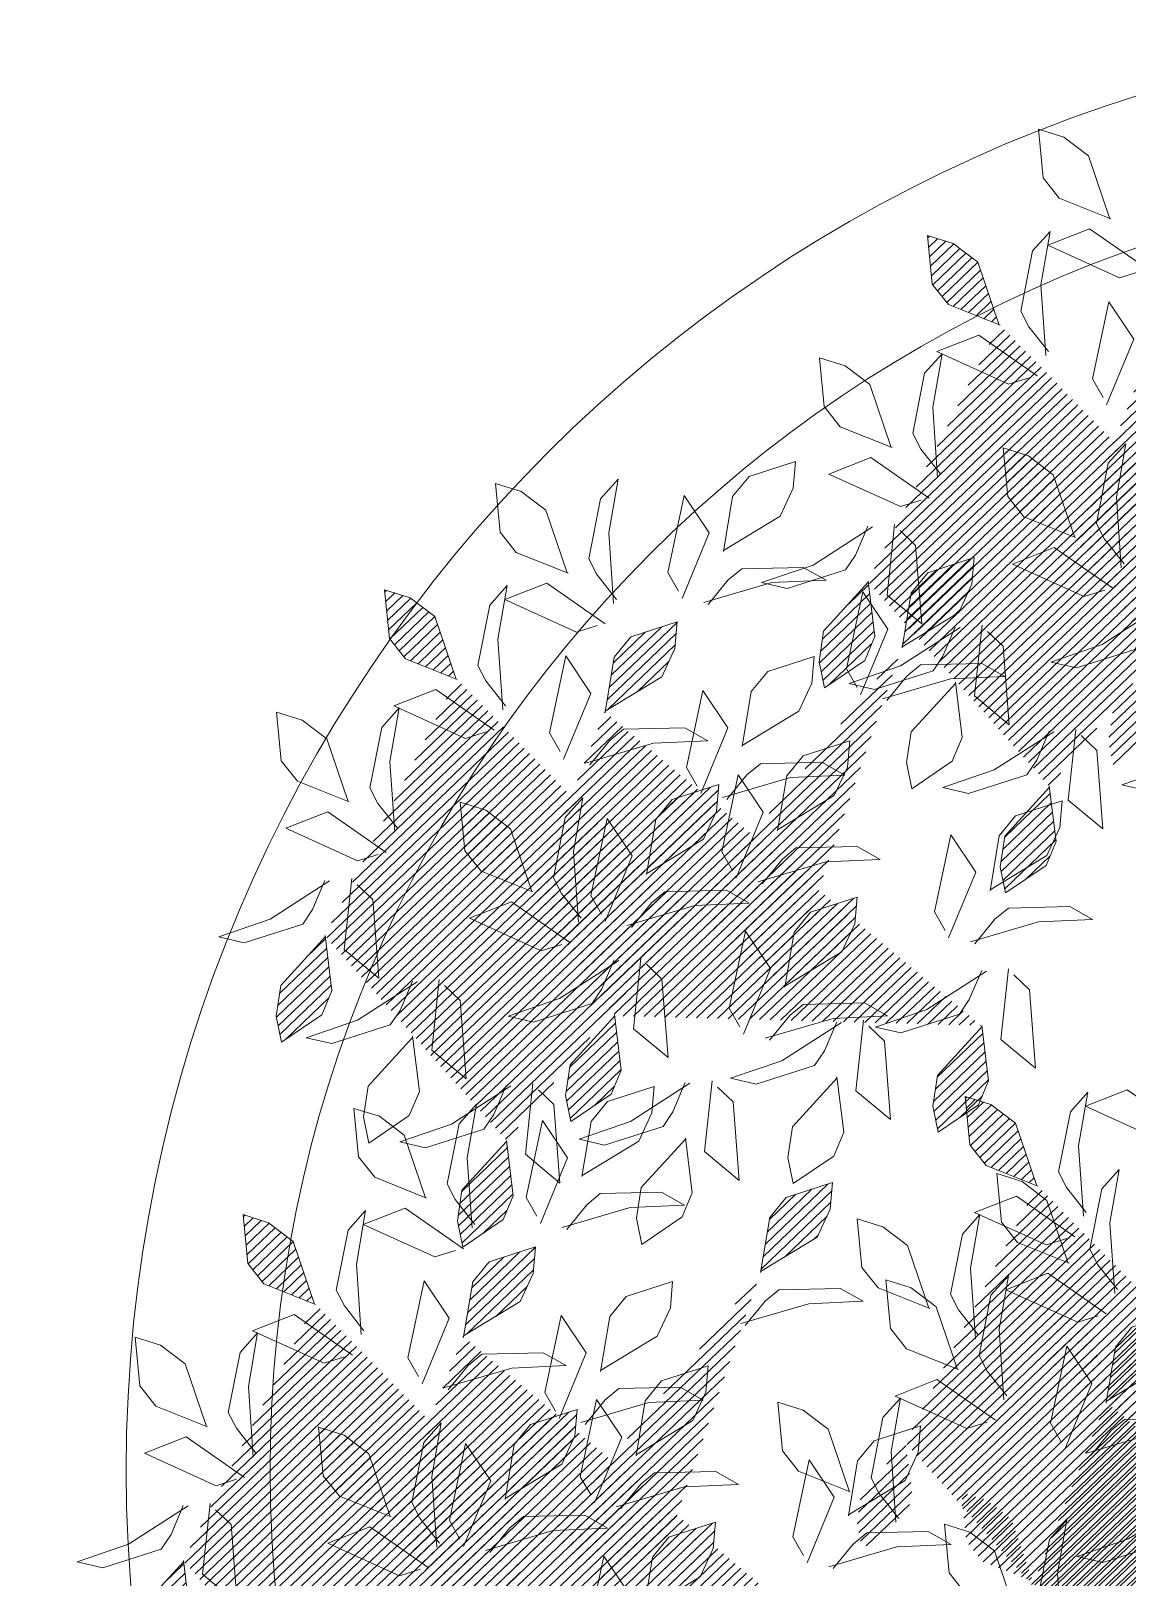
# Model space of a CAD drawing. Header units: millimetres. Extents: x 29001 to 40804, y -8833 to -5892.
# Drawn here: x 31327.15 to 31342.37, y -8609.83 to -8588.34 of the extents above; entities that cross this region are included whole.
import ezdxf

# ---------------------------------------------------------------- set-up
doc = ezdxf.new("R2010")
doc.units = ezdxf.units.MM
doc.layers.get('0').update_dxf_attribs({"lineweight": 0})
doc.layers.add('250', color=250, linetype='Continuous', lineweight=0)
pattern_1 = [(45, (-1654802.840952, 54994.59927), (-0.0105615167031, 0.0105615167031), [])]
pattern_2 = [(45, (-1654802.583758, 54995.853821), (-0.0105615167031, 0.0105615167031), [])]
pattern_3 = [(45, (-1654801.513832, 54996.583929), (-0.0105615167031, 0.0105615167031), [])]
pattern_4 = [(45, (-1654801.403256, 54994.865313), (-0.0105615167031, 0.0105615167031), [])]

# ---------------------------------------------------------------- blocks, each defined once
blk = doc.blocks.new('U1')
at = {"lineweight": 0}
h = blk.add_hatch(dxfattribs=at)
h.set_pattern_fill('ANSI31', color=63, scale=0.11949, style=0)
h.set_pattern_definition(pattern_3)
edge = h.paths.add_edge_path()
edge.add_line((-2359702.9032, 78422.6832), (-2359702.8873, 78422.7934))
edge.add_line((-2359702.8873, 78422.7934), (-2359702.8553, 78422.8342))
edge.add_line((-2359702.8553, 78422.8342), (-2359702.763, 78422.8662))
edge.add_line((-2359702.763, 78422.8662), (-2359702.7665, 78422.8129))
edge.add_line((-2359702.7665, 78422.8129), (-2359702.7914, 78422.7562))
edge.add_line((-2359702.7914, 78422.7562), (-2359702.9032, 78422.6852))
edge.add_line((-2359703.1841, 78422.9027), (-2359703.1681, 78423.0129))
edge.add_line((-2359703.1681, 78423.0129), (-2359703.1362, 78423.0537))
edge.add_line((-2359703.1362, 78423.0537), (-2359703.0438, 78423.0856))
edge.add_line((-2359703.0438, 78423.0856), (-2359703.0474, 78423.0324))
edge.add_line((-2359703.0474, 78423.0324), (-2359703.0722, 78422.9756))
edge.add_line((-2359703.0722, 78422.9756), (-2359703.1841, 78422.9046))
edge.add_line((-2359703.5705, 78423.2847), (-2359703.6747, 78423.324))
edge.add_line((-2359703.6747, 78423.324), (-2359703.7077, 78423.364))
edge.add_line((-2359703.7077, 78423.364), (-2359703.719, 78423.461))
edge.add_line((-2359703.719, 78423.461), (-2359703.6678, 78423.4461))
edge.add_line((-2359703.6678, 78423.4461), (-2359703.6177, 78423.4096))
edge.add_line((-2359703.6177, 78423.4096), (-2359703.5725, 78423.2851))
edge.add_line((-2359703.8238, 78422.7678), (-2359703.808, 78422.6575))
edge.add_line((-2359703.808, 78422.6575), (-2359703.8271, 78422.6093))
edge.add_line((-2359703.8271, 78422.6093), (-2359703.9067, 78422.5527))
edge.add_line((-2359703.9067, 78422.5527), (-2359703.9183, 78422.6047))
edge.add_line((-2359703.9183, 78422.6047), (-2359703.9105, 78422.6662))
edge.add_line((-2359703.9105, 78422.6662), (-2359703.8232, 78422.7659))
edge.add_line((-2359703.4534, 78422.3657), (-2359703.4376, 78422.2554))
edge.add_line((-2359703.4376, 78422.2554), (-2359703.4567, 78422.2072))
edge.add_line((-2359703.4567, 78422.2072), (-2359703.5363, 78422.1505))
edge.add_line((-2359703.5363, 78422.1505), (-2359703.5479, 78422.2026))
edge.add_line((-2359703.5479, 78422.2026), (-2359703.5401, 78422.2641))
edge.add_line((-2359703.5401, 78422.2641), (-2359703.4528, 78422.3638))
edge.add_line((-2359702.683, 78423.3664), (-2359702.667, 78423.4766))
edge.add_line((-2359702.667, 78423.4766), (-2359702.6351, 78423.5175))
edge.add_line((-2359702.6351, 78423.5175), (-2359702.5428, 78423.5494))
edge.add_line((-2359702.5428, 78423.5494), (-2359702.5463, 78423.4962))
edge.add_line((-2359702.5463, 78423.4962), (-2359702.5712, 78423.4394))
edge.add_line((-2359702.5712, 78423.4394), (-2359702.683, 78423.3684))
h = blk.add_hatch(dxfattribs=at)
h.set_pattern_fill('ANSI31', color=41, scale=0.11949, style=0)
h.set_pattern_definition(pattern_3)
edge = h.paths.add_edge_path()
edge.add_line((-2359703.2736, 78423.2257), (-2359703.2576, 78423.336))
edge.add_line((-2359703.2576, 78423.336), (-2359703.2257, 78423.3768))
edge.add_line((-2359703.2257, 78423.3768), (-2359703.1333, 78423.4087))
edge.add_line((-2359703.1333, 78423.4087), (-2359703.1369, 78423.3555))
edge.add_line((-2359703.1369, 78423.3555), (-2359703.1617, 78423.2987))
edge.add_line((-2359703.1617, 78423.2987), (-2359703.2736, 78423.2277))
edge.add_line((-2359703.4109, 78422.8634), (-2359703.5151, 78422.9027))
edge.add_line((-2359703.5151, 78422.9027), (-2359703.5481, 78422.9427))
edge.add_line((-2359703.5481, 78422.9427), (-2359703.5594, 78423.0398))
edge.add_line((-2359703.5594, 78423.0398), (-2359703.5082, 78423.0248))
edge.add_line((-2359703.5082, 78423.0248), (-2359703.4581, 78422.9883))
edge.add_line((-2359703.4581, 78422.9883), (-2359703.4128, 78422.8638))
edge.add_line((-2359703.2427, 78422.621), (-2359703.2269, 78422.5107))
edge.add_line((-2359703.2269, 78422.5107), (-2359703.246, 78422.4625))
edge.add_line((-2359703.246, 78422.4625), (-2359703.3256, 78422.4059))
edge.add_line((-2359703.3256, 78422.4059), (-2359703.3372, 78422.4579))
edge.add_line((-2359703.3372, 78422.4579), (-2359703.3294, 78422.5194))
edge.add_line((-2359703.3294, 78422.5194), (-2359703.2421, 78422.6191))
edge.add_line((-2359702.5083, 78422.6146), (-2359702.4925, 78422.5043))
edge.add_line((-2359702.4925, 78422.5043), (-2359702.5117, 78422.4562))
edge.add_line((-2359702.5117, 78422.4562), (-2359702.5912, 78422.3995))
edge.add_line((-2359702.5912, 78422.3995), (-2359702.6028, 78422.4515))
edge.add_line((-2359702.6028, 78422.4515), (-2359702.595, 78422.513))
edge.add_line((-2359702.595, 78422.513), (-2359702.5077, 78422.6127))
at = {"lineweight": 0, "true_color": 0x6c822b}
h = blk.add_hatch(dxfattribs=at)
h.set_pattern_fill('ANSI31', color=67, scale=0.11949, style=0)
h.set_pattern_definition(pattern_2)
edge = h.paths.add_edge_path()
edge.add_line((-2359703.9731, 78421.9531), (-2359703.9572, 78422.0633))
edge.add_line((-2359703.9572, 78422.0633), (-2359703.9252, 78422.1041))
edge.add_line((-2359703.9252, 78422.1041), (-2359703.8329, 78422.1361))
edge.add_line((-2359703.8329, 78422.1361), (-2359703.8364, 78422.0828))
edge.add_line((-2359703.8364, 78422.0828), (-2359703.8613, 78422.0261))
edge.add_line((-2359703.8613, 78422.0261), (-2359703.9732, 78421.9551))
edge.add_line((-2359704.254, 78422.1725), (-2359704.2381, 78422.2828))
edge.add_line((-2359704.2381, 78422.2828), (-2359704.2061, 78422.3236))
edge.add_line((-2359704.2061, 78422.3236), (-2359704.1138, 78422.3555))
edge.add_line((-2359704.1138, 78422.3555), (-2359704.1173, 78422.3023))
edge.add_line((-2359704.1173, 78422.3023), (-2359704.1422, 78422.2455))
edge.add_line((-2359704.1422, 78422.2455), (-2359704.254, 78422.1745))
edge.add_line((-2359704.6405, 78422.5546), (-2359704.7447, 78422.5939))
edge.add_line((-2359704.7447, 78422.5939), (-2359704.7776, 78422.6339))
edge.add_line((-2359704.7776, 78422.6339), (-2359704.789, 78422.7309))
edge.add_line((-2359704.789, 78422.7309), (-2359704.7377, 78422.716))
edge.add_line((-2359704.7377, 78422.716), (-2359704.6876, 78422.6795))
edge.add_line((-2359704.6876, 78422.6795), (-2359704.6424, 78422.555))
edge.add_line((-2359704.8937, 78422.0377), (-2359704.8779, 78421.9274))
edge.add_line((-2359704.8779, 78421.9274), (-2359704.897, 78421.8792))
edge.add_line((-2359704.897, 78421.8792), (-2359704.9766, 78421.8225))
edge.add_line((-2359704.9766, 78421.8225), (-2359704.9882, 78421.8746))
edge.add_line((-2359704.9882, 78421.8746), (-2359704.9804, 78421.9361))
edge.add_line((-2359704.9804, 78421.9361), (-2359704.8931, 78422.0358))
edge.add_line((-2359704.5233, 78421.6356), (-2359704.5075, 78421.5253))
edge.add_line((-2359704.5075, 78421.5253), (-2359704.5267, 78421.4771))
edge.add_line((-2359704.5267, 78421.4771), (-2359704.6062, 78421.4204))
edge.add_line((-2359704.6062, 78421.4204), (-2359704.6178, 78421.4725))
edge.add_line((-2359704.6178, 78421.4725), (-2359704.61, 78421.534))
edge.add_line((-2359704.61, 78421.534), (-2359704.5227, 78421.6337))
edge.add_line((-2359703.7529, 78422.6363), (-2359703.737, 78422.7465))
edge.add_line((-2359703.737, 78422.7465), (-2359703.705, 78422.7873))
edge.add_line((-2359703.705, 78422.7873), (-2359703.6127, 78422.8193))
edge.add_line((-2359703.6127, 78422.8193), (-2359703.6162, 78422.7661))
edge.add_line((-2359703.6162, 78422.7661), (-2359703.6411, 78422.7093))
edge.add_line((-2359703.6411, 78422.7093), (-2359703.753, 78422.6383))
h = blk.add_hatch(dxfattribs=at)
h.set_pattern_fill('ANSI31', color=67, scale=0.11949, style=0)
h.set_pattern_definition(pattern_2)
edge = h.paths.add_edge_path()
edge.add_line((-2359704.3435, 78422.4956), (-2359704.3275, 78422.6059))
edge.add_line((-2359704.3275, 78422.6059), (-2359704.2956, 78422.6467))
edge.add_line((-2359704.2956, 78422.6467), (-2359704.2033, 78422.6786))
edge.add_line((-2359704.2033, 78422.6786), (-2359704.2068, 78422.6254))
edge.add_line((-2359704.2068, 78422.6254), (-2359704.2317, 78422.5686))
edge.add_line((-2359704.2317, 78422.5686), (-2359704.3435, 78422.4976))
edge.add_line((-2359704.4808, 78422.1333), (-2359704.585, 78422.1726))
edge.add_line((-2359704.585, 78422.1726), (-2359704.618, 78422.2126))
edge.add_line((-2359704.618, 78422.2126), (-2359704.6293, 78422.3097))
edge.add_line((-2359704.6293, 78422.3097), (-2359704.5781, 78422.2947))
edge.add_line((-2359704.5781, 78422.2947), (-2359704.528, 78422.2582))
edge.add_line((-2359704.528, 78422.2582), (-2359704.4827, 78422.1337))
edge.add_line((-2359704.3126, 78421.8909), (-2359704.2968, 78421.7806))
edge.add_line((-2359704.2968, 78421.7806), (-2359704.3159, 78421.7324))
edge.add_line((-2359704.3159, 78421.7324), (-2359704.3955, 78421.6757))
edge.add_line((-2359704.3955, 78421.6757), (-2359704.4071, 78421.7278))
edge.add_line((-2359704.4071, 78421.7278), (-2359704.3993, 78421.7893))
edge.add_line((-2359704.3993, 78421.7893), (-2359704.312, 78421.889))
edge.add_line((-2359703.5782, 78421.8845), (-2359703.5624, 78421.7742))
edge.add_line((-2359703.5624, 78421.7742), (-2359703.5816, 78421.7261))
edge.add_line((-2359703.5816, 78421.7261), (-2359703.6612, 78421.6694))
edge.add_line((-2359703.6612, 78421.6694), (-2359703.6728, 78421.7214))
edge.add_line((-2359703.6728, 78421.7214), (-2359703.6649, 78421.7829))
edge.add_line((-2359703.6649, 78421.7829), (-2359703.5776, 78421.8826))
h = blk.add_hatch(dxfattribs=at)
h.set_pattern_fill('ANSI31', color=67, scale=0.11949, style=0)
h.set_pattern_definition(pattern_4)
edge = h.paths.add_edge_path()
edge.add_line((-2359702.7926, 78420.9646), (-2359702.7767, 78421.0748))
edge.add_line((-2359702.7767, 78421.0748), (-2359702.7447, 78421.1156))
edge.add_line((-2359702.7447, 78421.1156), (-2359702.6524, 78421.1476))
edge.add_line((-2359702.6524, 78421.1476), (-2359702.6559, 78421.0943))
edge.add_line((-2359702.6559, 78421.0943), (-2359702.6808, 78421.0375))
edge.add_line((-2359702.6808, 78421.0375), (-2359702.7927, 78420.9666))
edge.add_line((-2359703.0735, 78421.184), (-2359703.0575, 78421.2943))
edge.add_line((-2359703.0575, 78421.2943), (-2359703.0256, 78421.3351))
edge.add_line((-2359703.0256, 78421.3351), (-2359702.9333, 78421.367))
edge.add_line((-2359702.9333, 78421.367), (-2359702.9368, 78421.3138))
edge.add_line((-2359702.9368, 78421.3138), (-2359702.9617, 78421.257))
edge.add_line((-2359702.9617, 78421.257), (-2359703.0735, 78421.186))
edge.add_line((-2359703.4599, 78421.5661), (-2359703.5642, 78421.6054))
edge.add_line((-2359703.5642, 78421.6054), (-2359703.5971, 78421.6454))
edge.add_line((-2359703.5971, 78421.6454), (-2359703.6085, 78421.7424))
edge.add_line((-2359703.6085, 78421.7424), (-2359703.5572, 78421.7275))
edge.add_line((-2359703.5572, 78421.7275), (-2359703.5071, 78421.691))
edge.add_line((-2359703.5071, 78421.691), (-2359703.4619, 78421.5665))
edge.add_line((-2359703.7132, 78421.0492), (-2359703.6974, 78420.9389))
edge.add_line((-2359703.6974, 78420.9389), (-2359703.7165, 78420.8907))
edge.add_line((-2359703.7165, 78420.8907), (-2359703.7961, 78420.834))
edge.add_line((-2359703.7961, 78420.834), (-2359703.8077, 78420.8861))
edge.add_line((-2359703.8077, 78420.8861), (-2359703.7999, 78420.9476))
edge.add_line((-2359703.7999, 78420.9476), (-2359703.7126, 78421.0473))
edge.add_line((-2359703.3428, 78420.647), (-2359703.327, 78420.5368))
edge.add_line((-2359703.327, 78420.5368), (-2359703.3462, 78420.4886))
edge.add_line((-2359703.3462, 78420.4886), (-2359703.4257, 78420.4319))
edge.add_line((-2359703.4257, 78420.4319), (-2359703.4373, 78420.484))
edge.add_line((-2359703.4373, 78420.484), (-2359703.4295, 78420.5455))
edge.add_line((-2359703.4295, 78420.5455), (-2359703.3422, 78420.6452))
edge.add_line((-2359702.5724, 78421.6478), (-2359702.5565, 78421.758))
edge.add_line((-2359702.5565, 78421.758), (-2359702.5245, 78421.7988))
edge.add_line((-2359702.5245, 78421.7988), (-2359702.4322, 78421.8308))
edge.add_line((-2359702.4322, 78421.8308), (-2359702.4357, 78421.7775))
edge.add_line((-2359702.4357, 78421.7775), (-2359702.4606, 78421.7208))
edge.add_line((-2359702.4606, 78421.7208), (-2359702.5725, 78421.6498))
at = {"lineweight": 0}
h = blk.add_hatch(dxfattribs=at)
h.set_pattern_fill('ANSI31', color=41, scale=0.11949, style=0)
h.set_pattern_definition(pattern_4)
edge = h.paths.add_edge_path()
edge.add_line((-2359703.163, 78421.5071), (-2359703.147, 78421.6173))
edge.add_line((-2359703.147, 78421.6173), (-2359703.1151, 78421.6582))
edge.add_line((-2359703.1151, 78421.6582), (-2359703.0228, 78421.6901))
edge.add_line((-2359703.0228, 78421.6901), (-2359703.0263, 78421.6369))
edge.add_line((-2359703.0263, 78421.6369), (-2359703.0512, 78421.5801))
edge.add_line((-2359703.0512, 78421.5801), (-2359703.163, 78421.5091))
edge.add_line((-2359703.3003, 78421.1448), (-2359703.4045, 78421.1841))
edge.add_line((-2359703.4045, 78421.1841), (-2359703.4375, 78421.2241))
edge.add_line((-2359703.4375, 78421.2241), (-2359703.4488, 78421.3212))
edge.add_line((-2359703.4488, 78421.3212), (-2359703.3976, 78421.3062))
edge.add_line((-2359703.3976, 78421.3062), (-2359703.3475, 78421.2697))
edge.add_line((-2359703.3475, 78421.2697), (-2359703.3022, 78421.1452))
edge.add_line((-2359703.1321, 78420.9024), (-2359703.1163, 78420.7921))
edge.add_line((-2359703.1163, 78420.7921), (-2359703.1354, 78420.7439))
edge.add_line((-2359703.1354, 78420.7439), (-2359703.215, 78420.6872))
edge.add_line((-2359703.215, 78420.6872), (-2359703.2266, 78420.7393))
edge.add_line((-2359703.2266, 78420.7393), (-2359703.2188, 78420.8008))
edge.add_line((-2359703.2188, 78420.8008), (-2359703.1315, 78420.9005))
edge.add_line((-2359702.3977, 78420.896), (-2359702.3819, 78420.7857))
edge.add_line((-2359702.3819, 78420.7857), (-2359702.4011, 78420.7375))
edge.add_line((-2359702.4011, 78420.7375), (-2359702.4806, 78420.6809))
edge.add_line((-2359702.4806, 78420.6809), (-2359702.4923, 78420.7329))
edge.add_line((-2359702.4923, 78420.7329), (-2359702.4844, 78420.7944))
edge.add_line((-2359702.4844, 78420.7944), (-2359702.3971, 78420.8941))
h = blk.add_hatch(dxfattribs=at)
h.set_pattern_fill('ANSI31', color=63, scale=0.11949, style=0)
h.set_pattern_definition(pattern_1)
edge = h.paths.add_edge_path()
edge.add_line((-2359704.2303, 78420.6985), (-2359704.2144, 78420.8088))
edge.add_line((-2359704.2144, 78420.8088), (-2359704.1824, 78420.8496))
edge.add_line((-2359704.1824, 78420.8496), (-2359704.0901, 78420.8815))
edge.add_line((-2359704.0901, 78420.8815), (-2359704.0936, 78420.8283))
edge.add_line((-2359704.0936, 78420.8283), (-2359704.1185, 78420.7715))
edge.add_line((-2359704.1185, 78420.7715), (-2359704.2304, 78420.7005))
edge.add_line((-2359704.5112, 78420.918), (-2359704.4952, 78421.0282))
edge.add_line((-2359704.4952, 78421.0282), (-2359704.4633, 78421.069))
edge.add_line((-2359704.4633, 78421.069), (-2359704.371, 78421.101))
edge.add_line((-2359704.371, 78421.101), (-2359704.3745, 78421.0477))
edge.add_line((-2359704.3745, 78421.0477), (-2359704.3994, 78420.991))
edge.add_line((-2359704.3994, 78420.991), (-2359704.5112, 78420.92))
edge.add_line((-2359704.8976, 78421.3), (-2359705.0019, 78421.3393))
edge.add_line((-2359705.0019, 78421.3393), (-2359705.0348, 78421.3793))
edge.add_line((-2359705.0348, 78421.3793), (-2359705.0461, 78421.4764))
edge.add_line((-2359705.0461, 78421.4764), (-2359704.9949, 78421.4614))
edge.add_line((-2359704.9949, 78421.4614), (-2359704.9448, 78421.4249))
edge.add_line((-2359704.9448, 78421.4249), (-2359704.8996, 78421.3004))
edge.add_line((-2359705.1509, 78420.7831), (-2359705.1351, 78420.6729))
edge.add_line((-2359705.1351, 78420.6729), (-2359705.1542, 78420.6247))
edge.add_line((-2359705.1542, 78420.6247), (-2359705.2338, 78420.568))
edge.add_line((-2359705.2338, 78420.568), (-2359705.2454, 78420.6201))
edge.add_line((-2359705.2454, 78420.6201), (-2359705.2376, 78420.6816))
edge.add_line((-2359705.2376, 78420.6816), (-2359705.1503, 78420.7812))
edge.add_line((-2359704.7805, 78420.381), (-2359704.7647, 78420.2707))
edge.add_line((-2359704.7647, 78420.2707), (-2359704.7839, 78420.2226))
edge.add_line((-2359704.7839, 78420.2226), (-2359704.8634, 78420.1659))
edge.add_line((-2359704.8634, 78420.1659), (-2359704.875, 78420.218))
edge.add_line((-2359704.875, 78420.218), (-2359704.8672, 78420.2795))
edge.add_line((-2359704.8672, 78420.2795), (-2359704.7799, 78420.3791))
edge.add_line((-2359704.0101, 78421.3817), (-2359703.9942, 78421.492))
edge.add_line((-2359703.9942, 78421.492), (-2359703.9622, 78421.5328))
edge.add_line((-2359703.9622, 78421.5328), (-2359703.8699, 78421.5647))
edge.add_line((-2359703.8699, 78421.5647), (-2359703.8734, 78421.5115))
edge.add_line((-2359703.8734, 78421.5115), (-2359703.8983, 78421.4547))
edge.add_line((-2359703.8983, 78421.4547), (-2359704.0101, 78421.3837))
at = {"lineweight": 0, "true_color": 0x6c822b}
h = blk.add_hatch(dxfattribs=at)
h.set_pattern_fill('ANSI31', color=67, scale=0.11949, style=0)
h.set_pattern_definition(pattern_1)
edge = h.paths.add_edge_path()
edge.add_line((-2359704.6007, 78421.2411), (-2359704.5847, 78421.3513))
edge.add_line((-2359704.5847, 78421.3513), (-2359704.5528, 78421.3921))
edge.add_line((-2359704.5528, 78421.3921), (-2359704.4605, 78421.4241))
edge.add_line((-2359704.4605, 78421.4241), (-2359704.464, 78421.3708))
edge.add_line((-2359704.464, 78421.3708), (-2359704.4889, 78421.314))
edge.add_line((-2359704.4889, 78421.314), (-2359704.6007, 78421.243))
edge.add_line((-2359704.738, 78420.8788), (-2359704.8422, 78420.9181))
edge.add_line((-2359704.8422, 78420.9181), (-2359704.8752, 78420.9581))
edge.add_line((-2359704.8752, 78420.9581), (-2359704.8865, 78421.0551))
edge.add_line((-2359704.8865, 78421.0551), (-2359704.8353, 78421.0402))
edge.add_line((-2359704.8353, 78421.0402), (-2359704.7852, 78421.0037))
edge.add_line((-2359704.7852, 78421.0037), (-2359704.7399, 78420.8792))
edge.add_line((-2359704.5698, 78420.6363), (-2359704.554, 78420.5261))
edge.add_line((-2359704.554, 78420.5261), (-2359704.5731, 78420.4779))
edge.add_line((-2359704.5731, 78420.4779), (-2359704.6527, 78420.4212))
edge.add_line((-2359704.6527, 78420.4212), (-2359704.6643, 78420.4733))
edge.add_line((-2359704.6643, 78420.4733), (-2359704.6565, 78420.5348))
edge.add_line((-2359704.6565, 78420.5348), (-2359704.5692, 78420.6344))
edge.add_line((-2359703.8354, 78420.6299), (-2359703.8196, 78420.5197))
edge.add_line((-2359703.8196, 78420.5197), (-2359703.8388, 78420.4715))
edge.add_line((-2359703.8388, 78420.4715), (-2359703.9183, 78420.4148))
edge.add_line((-2359703.9183, 78420.4148), (-2359703.93, 78420.4669))
edge.add_line((-2359703.93, 78420.4669), (-2359703.9221, 78420.5284))
edge.add_line((-2359703.9221, 78420.5284), (-2359703.8348, 78420.628))
at = {"lineweight": 0}
h = blk.add_hatch(dxfattribs=at)
h.set_pattern_fill('ANSI31', color=41, scale=0.11949, style=0)
h.set_pattern_definition([(45, (-1654801.554443, 54994.495261), (-0.0105615167031, 0.0105615167031), [])])
edge = h.paths.add_edge_path()
edge.add_line((-2359703.3142, 78421.1371), (-2359703.2982, 78421.2473))
edge.add_line((-2359703.2982, 78421.2473), (-2359703.2663, 78421.2881))
edge.add_line((-2359703.2663, 78421.2881), (-2359703.1739, 78421.3201))
edge.add_line((-2359703.1739, 78421.3201), (-2359703.1775, 78421.2668))
edge.add_line((-2359703.1775, 78421.2668), (-2359703.2024, 78421.21))
edge.add_line((-2359703.2024, 78421.21), (-2359703.3142, 78421.139))
edge.add_line((-2359703.4515, 78420.7748), (-2359703.5557, 78420.8141))
edge.add_line((-2359703.5557, 78420.8141), (-2359703.5887, 78420.8541))
edge.add_line((-2359703.5887, 78420.8541), (-2359703.6, 78420.9511))
edge.add_line((-2359703.6, 78420.9511), (-2359703.5488, 78420.9362))
edge.add_line((-2359703.5488, 78420.9362), (-2359703.4987, 78420.8997))
edge.add_line((-2359703.4987, 78420.8997), (-2359703.4534, 78420.7751))
edge.add_line((-2359703.2833, 78420.5323), (-2359703.2675, 78420.422))
edge.add_line((-2359703.2675, 78420.422), (-2359703.2866, 78420.3739))
edge.add_line((-2359703.2866, 78420.3739), (-2359703.3662, 78420.3172))
edge.add_line((-2359703.3662, 78420.3172), (-2359703.3778, 78420.3693))
edge.add_line((-2359703.3778, 78420.3693), (-2359703.37, 78420.4308))
edge.add_line((-2359703.37, 78420.4308), (-2359703.2827, 78420.5304))
edge.add_line((-2359702.5489, 78420.5259), (-2359702.5331, 78420.4157))
edge.add_line((-2359702.5331, 78420.4157), (-2359702.5523, 78420.3675))
edge.add_line((-2359702.5523, 78420.3675), (-2359702.6318, 78420.3108))
edge.add_line((-2359702.6318, 78420.3108), (-2359702.6434, 78420.3629))
edge.add_line((-2359702.6434, 78420.3629), (-2359702.6356, 78420.4244))
edge.add_line((-2359702.6356, 78420.4244), (-2359702.5483, 78420.524))
at = {"color": 67, "lineweight": 0, "true_color": 0x6c822b}
for points in [[(-2359703.3534, 78423.5017), (-2359703.4576, 78423.541), (-2359703.4906, 78423.581), (-2359703.5019, 78423.678), (-2359703.4507, 78423.6631), (-2359703.4006, 78423.6266), (-2359703.3554, 78423.5021)], [(-2359703.3619, 78423.1448), (-2359703.384, 78423.1816), (-2359703.3546, 78423.3361), (-2359703.303, 78423.2625), (-2359703.3546, 78423.13)], [(-2359703.7813, 78423.0358), (-2359703.8855, 78423.0751), (-2359703.9184, 78423.1151), (-2359703.9298, 78423.2121), (-2359703.8785, 78423.1972), (-2359703.8284, 78423.1607), (-2359703.7832, 78423.0362)], [(-2359703.3132, 78422.8128), (-2359703.3533, 78422.8616), (-2359703.3701, 78422.8926), (-2359703.3489, 78423.0134), (-2359703.3147, 78423.0531), (-2359703.3311, 78422.9458), (-2359703.3186, 78422.8049)], [(-2359703.7529, 78422.6363), (-2359703.737, 78422.7465), (-2359703.705, 78422.7873), (-2359703.6127, 78422.8193), (-2359703.6162, 78422.7661), (-2359703.6411, 78422.7093), (-2359703.753, 78422.6383)], [(-2359704.142, 78422.7149), (-2359704.103, 78422.7646), (-2359704.0764, 78422.7876), (-2359703.9538, 78422.7929), (-2359703.9077, 78422.7681), (-2359704.016, 78422.761), (-2359704.1509, 78422.7184)], [(-2359704.3633, 78422.6679), (-2359704.404, 78422.6542), (-2359704.5486, 78422.7163), (-2359704.4656, 78422.7508), (-2359704.3473, 78422.6719)], [(-2359703.8238, 78422.7678), (-2359703.808, 78422.6575), (-2359703.8271, 78422.6093), (-2359703.9067, 78422.5527), (-2359703.9183, 78422.6047), (-2359703.9105, 78422.6662), (-2359703.8232, 78422.7659)], [(-2359704.5428, 78422.5039), (-2359704.5829, 78422.5528), (-2359704.5997, 78422.5837), (-2359704.5785, 78422.7045), (-2359704.5443, 78422.7442), (-2359704.5607, 78422.637), (-2359704.5482, 78422.496)], [(-2359703.8413, 78422.5553), (-2359703.8634, 78422.5921), (-2359703.8339, 78422.7467), (-2359703.7824, 78422.6731), (-2359703.8339, 78422.5406)], [(-2359703.2454, 78422.731), (-2359703.2688, 78422.6723), (-2359703.2879, 78422.6426), (-2359703.4039, 78422.603), (-2359703.4552, 78422.6138), (-2359703.3533, 78422.6511), (-2359703.2358, 78422.7301)], [(-2359704.3435, 78422.4956), (-2359704.3275, 78422.6059), (-2359704.2956, 78422.6467), (-2359704.2033, 78422.6786), (-2359704.2068, 78422.6254), (-2359704.2317, 78422.5686), (-2359704.3435, 78422.4976)], [(-2359703.6477, 78422.6799), (-2359703.6711, 78422.6212), (-2359703.6902, 78422.5916), (-2359703.8062, 78422.5519), (-2359703.8575, 78422.5627), (-2359703.7556, 78422.6001), (-2359703.6381, 78422.679)], [(-2359703.583, 78422.6725), (-2359703.5515, 78422.6434), (-2359703.5361, 78422.4868), (-2359703.6063, 78422.5429), (-2359703.5942, 78422.6846)], [(-2359704.4319, 78422.4147), (-2359704.4539, 78422.4515), (-2359704.4245, 78422.606), (-2359704.3729, 78422.5324), (-2359704.4245, 78422.3999)], [(-2359704.0684, 78422.4322), (-2359704.0525, 78422.5425), (-2359704.0205, 78422.5833), (-2359703.9282, 78422.6152), (-2359703.9317, 78422.562), (-2359703.9566, 78422.5052), (-2359704.0684, 78422.4342)], [(-2359703.7814, 78422.53), (-2359703.7423, 78422.5797), (-2359703.7157, 78422.6028), (-2359703.5932, 78422.6081), (-2359703.547, 78422.5833), (-2359703.6553, 78422.5762), (-2359703.7902, 78422.5336)], [(-2359703.645, 78422.5699), (-2359703.6292, 78422.4597), (-2359703.6483, 78422.4115), (-2359703.7279, 78422.3548), (-2359703.7395, 78422.4069), (-2359703.7317, 78422.4684), (-2359703.6444, 78422.568)], [(-2359704.5804, 78422.4509), (-2359704.6211, 78422.4372), (-2359704.7657, 78422.4993), (-2359704.6827, 78422.5337), (-2359704.5645, 78422.4549)], [(-2359704.1568, 78422.3513), (-2359704.1789, 78422.3881), (-2359704.1494, 78422.5427), (-2359704.0979, 78422.469), (-2359704.1494, 78422.3366)], [(-2359704.7535, 78422.255), (-2359704.7936, 78422.3038), (-2359704.8104, 78422.3348), (-2359704.7892, 78422.4556), (-2359704.755, 78422.4953), (-2359704.7714, 78422.388), (-2359704.7589, 78422.2471)], [(-2359703.4561, 78422.4756), (-2359703.4795, 78422.417), (-2359703.4986, 78422.3873), (-2359703.6146, 78422.3476), (-2359703.6659, 78422.3585), (-2359703.564, 78422.3958), (-2359703.4466, 78422.4747)], [(-2359703.3915, 78422.4683), (-2359703.3599, 78422.4392), (-2359703.3445, 78422.2826), (-2359703.4148, 78422.3387), (-2359703.4027, 78422.4803)], [(-2359703.0985, 78422.4884), (-2359703.1219, 78422.4297), (-2359703.141, 78422.4001), (-2359703.257, 78422.3604), (-2359703.3083, 78422.3712), (-2359703.2064, 78422.4086), (-2359703.089, 78422.4875)], [(-2359704.3719, 78422.3893), (-2359704.3329, 78422.439), (-2359704.3062, 78422.4621), (-2359704.1837, 78422.4674), (-2359704.1376, 78422.4426), (-2359704.2459, 78422.4355), (-2359704.3808, 78422.3929)], [(-2359703.9942, 78422.2653), (-2359703.9782, 78422.3755), (-2359703.9463, 78422.4163), (-2359703.8539, 78422.4483), (-2359703.8575, 78422.3951), (-2359703.8824, 78422.3383), (-2359703.9942, 78422.2673)], [(-2359704.0969, 78422.326), (-2359704.0578, 78422.3757), (-2359704.0312, 78422.3987), (-2359703.9087, 78422.4041), (-2359703.8625, 78422.3792), (-2359703.9708, 78422.3721), (-2359704.1057, 78422.3295)], [(-2359704.254, 78422.1725), (-2359704.2381, 78422.2828), (-2359704.2061, 78422.3236), (-2359704.1138, 78422.3555), (-2359704.1173, 78422.3023), (-2359704.1422, 78422.2455), (-2359704.254, 78422.1745)], [(-2359704.0825, 78422.1843), (-2359704.1046, 78422.2211), (-2359704.0752, 78422.3757), (-2359704.0236, 78422.3021), (-2359704.0752, 78422.1696)], [(-2359703.4534, 78422.3657), (-2359703.4376, 78422.2554), (-2359703.4567, 78422.2072), (-2359703.5363, 78422.1505), (-2359703.5479, 78422.2026), (-2359703.5401, 78422.2641), (-2359703.4528, 78422.3638)], [(-2359704.3831, 78422.0827), (-2359704.4233, 78422.1315), (-2359704.4401, 78422.1625), (-2359704.4189, 78422.2833), (-2359704.3847, 78422.323), (-2359704.4011, 78422.2157), (-2359704.3885, 78422.0747)], [(-2359703.5673, 78422.154), (-2359703.5514, 78422.2642), (-2359703.5194, 78422.305), (-2359703.4271, 78422.337), (-2359703.4307, 78422.2837), (-2359703.4555, 78422.227), (-2359703.5674, 78422.156)], [(-2359704.4808, 78422.1333), (-2359704.585, 78422.1726), (-2359704.618, 78422.2126), (-2359704.6293, 78422.3097), (-2359704.5781, 78422.2947), (-2359704.528, 78422.2582), (-2359704.4827, 78422.1337)], [(-2359704.3424, 78422.0916), (-2359704.3644, 78422.1284), (-2359704.335, 78422.283), (-2359704.2834, 78422.2093), (-2359704.335, 78422.0769)], [(-2359703.6557, 78422.073), (-2359703.6778, 78422.1098), (-2359703.6483, 78422.2644), (-2359703.5968, 78422.1908), (-2359703.6483, 78422.0583)], [(-2359704.0226, 78422.159), (-2359703.9836, 78422.2087), (-2359703.9569, 78422.2318), (-2359703.8344, 78422.2371), (-2359703.7883, 78422.2123), (-2359703.8966, 78422.2052), (-2359704.0315, 78422.1626)], [(-2359704.8318, 78422.1403), (-2359704.8002, 78422.1112), (-2359704.7848, 78421.9546), (-2359704.855, 78422.0107), (-2359704.843, 78422.1523)], [(-2359704.2824, 78422.0663), (-2359704.2434, 78422.116), (-2359704.2167, 78422.139), (-2359704.0942, 78422.1444), (-2359704.0481, 78422.1195), (-2359704.1564, 78422.1124), (-2359704.2913, 78422.0698)], [(-2359703.9731, 78421.9531), (-2359703.9572, 78422.0633), (-2359703.9252, 78422.1041), (-2359703.8329, 78422.1361), (-2359703.8364, 78422.0828), (-2359703.8613, 78422.0261), (-2359703.9732, 78421.9551)], [(-2359704.4208, 78422.0296), (-2359704.4615, 78422.0159), (-2359704.6061, 78422.078), (-2359704.5231, 78422.1125), (-2359704.4048, 78422.0336)], [(-2359703.5958, 78422.0477), (-2359703.5567, 78422.0974), (-2359703.5301, 78422.1205), (-2359703.4076, 78422.1258), (-2359703.3614, 78422.101), (-2359703.4697, 78422.0939), (-2359703.6047, 78422.0513)], [(-2359704.0615, 78421.8721), (-2359704.0836, 78421.9089), (-2359704.0541, 78422.0635), (-2359704.0026, 78421.9899), (-2359704.0541, 78421.8574)], [(-2359704.3153, 78422.0009), (-2359704.3387, 78421.9422), (-2359704.3578, 78421.9125), (-2359704.4738, 78421.8728), (-2359704.5251, 78421.8837), (-2359704.4232, 78421.921), (-2359704.3058, 78422)], [(-2359704.2507, 78421.9935), (-2359704.2191, 78421.9644), (-2359704.2037, 78421.8078), (-2359704.274, 78421.8639), (-2359704.2619, 78422.0055)], [(-2359703.5809, 78421.9945), (-2359703.6044, 78421.9358), (-2359703.6234, 78421.9061), (-2359703.7395, 78421.8665), (-2359703.7908, 78421.8773), (-2359703.6889, 78421.9146), (-2359703.5714, 78421.9936)], [(-2359703.5163, 78421.9871), (-2359703.4847, 78421.958), (-2359703.4694, 78421.8014), (-2359703.5396, 78421.8575), (-2359703.5275, 78421.9991)], [(-2359704.7176, 78421.9498), (-2359704.741, 78421.8911), (-2359704.7601, 78421.8615), (-2359704.8761, 78421.8218), (-2359704.9274, 78421.8326), (-2359704.8255, 78421.87), (-2359704.7081, 78421.9489)], [(-2359704.653, 78421.9424), (-2359704.6214, 78421.9133), (-2359704.606, 78421.7567), (-2359704.6762, 78421.8128), (-2359704.6642, 78421.9545)], [(-2359704.0016, 78421.8468), (-2359703.9625, 78421.8965), (-2359703.9359, 78421.9196), (-2359703.8134, 78421.9249), (-2359703.7672, 78421.9), (-2359703.8755, 78421.8929), (-2359704.0104, 78421.8504)], [(-2359704.3126, 78421.8909), (-2359704.2968, 78421.7806), (-2359704.3159, 78421.7324), (-2359704.3955, 78421.6757), (-2359704.4071, 78421.7278), (-2359704.3993, 78421.7893), (-2359704.312, 78421.889)], [(-2359703.8683, 78421.886), (-2359703.8917, 78421.8273), (-2359703.9108, 78421.7976), (-2359704.0268, 78421.758), (-2359704.0781, 78421.7688), (-2359703.9762, 78421.8061), (-2359703.8588, 78421.8851)], [(-2359703.8037, 78421.8786), (-2359703.7721, 78421.8495), (-2359703.7567, 78421.6929), (-2359703.827, 78421.749), (-2359703.8149, 78421.8906)], [(-2359703.5782, 78421.8845), (-2359703.5624, 78421.7742), (-2359703.5816, 78421.7261), (-2359703.6612, 78421.6694), (-2359703.6728, 78421.7214), (-2359703.6649, 78421.7829), (-2359703.5776, 78421.8826)], [(-2359704.7149, 78421.8398), (-2359704.6991, 78421.7295), (-2359704.7182, 78421.6814), (-2359704.7978, 78421.6247), (-2359704.8094, 78421.6768), (-2359704.8016, 78421.7383), (-2359704.7143, 78421.8379)], [(-2359704.1038, 78421.7509), (-2359704.0722, 78421.7218), (-2359704.0569, 78421.5652), (-2359704.1271, 78421.6213), (-2359704.115, 78421.763)], [(-2359703.8656, 78421.776), (-2359703.8498, 78421.6657), (-2359703.8689, 78421.6175), (-2359703.9485, 78421.5609), (-2359703.9601, 78421.6129), (-2359703.9523, 78421.6744), (-2359703.865, 78421.7741)], [(-2359703.1828, 78421.6794), (-2359703.2235, 78421.6657), (-2359703.3681, 78421.7278), (-2359703.2851, 78421.7623), (-2359703.1668, 78421.6834)], [(-2359704.526, 78421.7455), (-2359704.5495, 78421.6868), (-2359704.5685, 78421.6572), (-2359704.6845, 78421.6175), (-2359704.7358, 78421.6283), (-2359704.6339, 78421.6657), (-2359704.5165, 78421.7446)], [(-2359704.4614, 78421.7382), (-2359704.4298, 78421.7091), (-2359704.4145, 78421.5525), (-2359704.4847, 78421.6086), (-2359704.4726, 78421.7502)], [(-2359704.1684, 78421.7583), (-2359704.1919, 78421.6996), (-2359704.2109, 78421.67), (-2359704.3269, 78421.6303), (-2359704.3782, 78421.6411), (-2359704.2763, 78421.6785), (-2359704.1589, 78421.7574)], [(-2359704.3708, 78421.5666), (-2359704.3549, 78421.6768), (-2359704.3229, 78421.7176), (-2359704.2306, 78421.7496), (-2359704.2341, 78421.6963), (-2359704.259, 78421.6396), (-2359704.3708, 78421.5686)], [(-2359703.4599, 78421.5661), (-2359703.5642, 78421.6054), (-2359703.5971, 78421.6454), (-2359703.6085, 78421.7424), (-2359703.5572, 78421.7275), (-2359703.5071, 78421.691), (-2359703.4619, 78421.5665)], [(-2359703.3623, 78421.5154), (-2359703.4024, 78421.5643), (-2359703.4192, 78421.5952), (-2359703.398, 78421.716), (-2359703.3638, 78421.7557), (-2359703.3802, 78421.6484), (-2359703.3677, 78421.5075)], [(-2359704.4592, 78421.4856), (-2359704.4813, 78421.5224), (-2359704.4518, 78421.677), (-2359704.4003, 78421.6034), (-2359704.4518, 78421.4709)], [(-2359704.1657, 78421.6483), (-2359704.1499, 78421.5381), (-2359704.1691, 78421.4899), (-2359704.2486, 78421.4332), (-2359704.2602, 78421.4853), (-2359704.2524, 78421.5468), (-2359704.1651, 78421.6464)], [(-2359703.394, 78421.413), (-2359703.4982, 78421.4523), (-2359703.5312, 78421.4923), (-2359703.5425, 78421.5894), (-2359703.4913, 78421.5744), (-2359703.4412, 78421.5379), (-2359703.396, 78421.4134)], [(-2359703.2964, 78421.3624), (-2359703.3365, 78421.4112), (-2359703.3533, 78421.4422), (-2359703.3321, 78421.563), (-2359703.2979, 78421.6027), (-2359703.3143, 78421.4954), (-2359703.3017, 78421.3545)], [(-2359704.0101, 78421.3817), (-2359703.9942, 78421.492), (-2359703.9622, 78421.5328), (-2359703.8699, 78421.5647), (-2359703.8734, 78421.5115), (-2359703.8983, 78421.4547), (-2359704.0101, 78421.3837)], [(-2359703.3999, 78421.4623), (-2359703.4406, 78421.4487), (-2359703.5852, 78421.5108), (-2359703.5022, 78421.5452), (-2359703.384, 78421.4664)], [(-2359704.3992, 78421.4603), (-2359704.3602, 78421.51), (-2359704.3335, 78421.5331), (-2359704.211, 78421.5384), (-2359704.1649, 78421.5136), (-2359704.2732, 78421.5065), (-2359704.4081, 78421.4639)], [(-2359703.6707, 78421.3171), (-2359703.7749, 78421.3565), (-2359703.8079, 78421.3965), (-2359703.8192, 78421.4935), (-2359703.7679, 78421.4786), (-2359703.7178, 78421.4421), (-2359703.6726, 78421.3175)], [(-2359703.573, 78421.2665), (-2359703.6131, 78421.3153), (-2359703.6299, 78421.3463), (-2359703.6087, 78421.4671), (-2359703.5745, 78421.5068), (-2359703.5909, 78421.3995), (-2359703.5784, 78421.2586)], [(-2359703.334, 78421.3093), (-2359703.3747, 78421.2957), (-2359703.5193, 78421.3577), (-2359703.4363, 78421.3922), (-2359703.318, 78421.3133)], [(-2359704.3256, 78421.1777), (-2359704.3097, 78421.2879), (-2359704.2777, 78421.3287), (-2359704.1854, 78421.3607), (-2359704.1889, 78421.3074), (-2359704.2138, 78421.2507), (-2359704.3256, 78421.1797)], [(-2359703.6111, 78421.196), (-2359703.7153, 78421.2353), (-2359703.7483, 78421.2753), (-2359703.7596, 78421.3724), (-2359703.7084, 78421.3574), (-2359703.6583, 78421.3209), (-2359703.6131, 78421.1964)], [(-2359703.5135, 78421.1454), (-2359703.5536, 78421.1942), (-2359703.5704, 78421.2252), (-2359703.5492, 78421.346), (-2359703.515, 78421.3857), (-2359703.5314, 78421.2784), (-2359703.5189, 78421.1375)], [(-2359704.689, 78421.1601), (-2359704.7111, 78421.1969), (-2359704.6817, 78421.3515), (-2359704.6301, 78421.2779), (-2359704.6817, 78421.1454)], [(-2359704.0386, 78421.2755), (-2359703.9995, 78421.3252), (-2359703.9729, 78421.3482), (-2359703.8504, 78421.3536), (-2359703.8042, 78421.3287), (-2359703.9125, 78421.3216), (-2359704.0474, 78421.279)], [(-2359703.3142, 78421.1371), (-2359703.2982, 78421.2473), (-2359703.2663, 78421.2881), (-2359703.1739, 78421.3201), (-2359703.1775, 78421.2668), (-2359703.2024, 78421.21), (-2359703.3142, 78421.139)], [(-2359704.8376, 78421.1963), (-2359704.8783, 78421.1827), (-2359705.0229, 78421.2447), (-2359704.9399, 78421.2792), (-2359704.8216, 78421.2003)], [(-2359704.414, 78421.0967), (-2359704.4361, 78421.1335), (-2359704.4066, 78421.2881), (-2359704.3551, 78421.2145), (-2359704.4066, 78421.082)], [(-2359703.4025, 78421.0561), (-2359703.4246, 78421.0929), (-2359703.3952, 78421.2475), (-2359703.3436, 78421.1739), (-2359703.3952, 78421.0414)], [(-2359704.6291, 78421.1348), (-2359704.5901, 78421.1845), (-2359704.5634, 78421.2076), (-2359704.4409, 78421.2129), (-2359704.3948, 78421.188), (-2359704.5031, 78421.1809), (-2359704.638, 78421.1383)], [(-2359704.2514, 78421.0107), (-2359704.2354, 78421.121), (-2359704.2035, 78421.1618), (-2359704.1111, 78421.1937), (-2359704.1147, 78421.1405), (-2359704.1395, 78421.0837), (-2359704.2514, 78421.0127)], [(-2359703.5511, 78421.0923), (-2359703.5918, 78421.0786), (-2359703.7364, 78421.1407), (-2359703.6534, 78421.1752), (-2359703.5351, 78421.0963)], [(-2359704.354, 78421.0714), (-2359704.315, 78421.1211), (-2359704.2884, 78421.1442), (-2359704.1658, 78421.1495), (-2359704.1197, 78421.1247), (-2359704.228, 78421.1176), (-2359704.3629, 78421.075)], [(-2359704.3397, 78420.9298), (-2359704.3618, 78420.9666), (-2359704.3324, 78421.1212), (-2359704.2808, 78421.0475), (-2359704.3324, 78420.9151)], [(-2359703.8219, 78420.9471), (-2359703.9261, 78420.9864), (-2359703.9591, 78421.0264), (-2359703.9704, 78421.1234), (-2359703.9191, 78421.1085), (-2359703.869, 78421.072), (-2359703.8238, 78420.9475)], [(-2359703.7242, 78420.8964), (-2359703.7643, 78420.9453), (-2359703.7811, 78420.9762), (-2359703.7599, 78421.097), (-2359703.7257, 78421.1368), (-2359703.7421, 78421.0295), (-2359703.7296, 78420.8885)], [(-2359704.5112, 78420.918), (-2359704.4952, 78421.0282), (-2359704.4633, 78421.069), (-2359704.371, 78421.101), (-2359704.3745, 78421.0477), (-2359704.3994, 78420.991), (-2359704.5112, 78420.92)], [(-2359703.8245, 78420.8994), (-2359703.8086, 78421.0097), (-2359703.7766, 78421.0505), (-2359703.6843, 78421.0824), (-2359703.6878, 78421.0292), (-2359703.7127, 78420.9724), (-2359703.8246, 78420.9014)], [(-2359703.3426, 78421.0308), (-2359703.3036, 78421.0805), (-2359703.2769, 78421.1035), (-2359703.1544, 78421.1089), (-2359703.1083, 78421.084), (-2359703.2166, 78421.0769), (-2359703.3515, 78421.0343)], [(-2359704.738, 78420.8788), (-2359704.8422, 78420.9181), (-2359704.8752, 78420.9581), (-2359704.8865, 78421.0551), (-2359704.8353, 78421.0402), (-2359704.7852, 78421.0037), (-2359704.7399, 78420.8792)], [(-2359704.6403, 78420.8281), (-2359704.6805, 78420.8769), (-2359704.6972, 78420.9079), (-2359704.6761, 78421.0287), (-2359704.6419, 78421.0684), (-2359704.6583, 78420.9611), (-2359704.6457, 78420.8202)], [(-2359704.5996, 78420.837), (-2359704.6216, 78420.8738), (-2359704.5922, 78421.0284), (-2359704.5406, 78420.9548), (-2359704.5922, 78420.8223)], [(-2359703.9129, 78420.8185), (-2359703.935, 78420.8553), (-2359703.9055, 78421.0099), (-2359703.854, 78420.9362), (-2359703.9055, 78420.8038)], [(-2359704.2798, 78420.9045), (-2359704.2408, 78420.9542), (-2359704.2141, 78420.9772), (-2359704.0916, 78420.9826), (-2359704.0454, 78420.9577), (-2359704.1538, 78420.9506), (-2359704.2887, 78420.908)], [(-2359703.156, 78420.9447), (-2359703.1795, 78420.8861), (-2359703.1985, 78420.8564), (-2359703.3146, 78420.8167), (-2359703.3659, 78420.8276), (-2359703.264, 78420.8649), (-2359703.1465, 78420.9438)], [(-2359703.3865, 78420.6597), (-2359703.4266, 78420.7086), (-2359703.4434, 78420.7396), (-2359703.4222, 78420.8603), (-2359703.388, 78420.9001), (-2359703.4044, 78420.7928), (-2359703.3919, 78420.6518)], [(-2359704.5396, 78420.8117), (-2359704.5006, 78420.8614), (-2359704.4739, 78420.8845), (-2359704.3514, 78420.8898), (-2359704.3053, 78420.865), (-2359704.4136, 78420.8579), (-2359704.5485, 78420.8153)], [(-2359704.2303, 78420.6985), (-2359704.2144, 78420.8088), (-2359704.1824, 78420.8496), (-2359704.0901, 78420.8815), (-2359704.0936, 78420.8283), (-2359704.1185, 78420.7715), (-2359704.2304, 78420.7005)], [(-2359703.853, 78420.7932), (-2359703.8139, 78420.8429), (-2359703.7873, 78420.8659), (-2359703.6648, 78420.8712), (-2359703.6186, 78420.8464), (-2359703.7269, 78420.8393), (-2359703.8618, 78420.7967)], [(-2359703.4841, 78420.7104), (-2359703.5884, 78420.7497), (-2359703.6213, 78420.7897), (-2359703.6326, 78420.8868), (-2359703.5814, 78420.8718), (-2359703.5313, 78420.8353), (-2359703.4861, 78420.7108)], [(-2359704.678, 78420.775), (-2359704.7187, 78420.7614), (-2359704.8633, 78420.8234), (-2359704.7803, 78420.8579), (-2359704.662, 78420.7791)], [(-2359704.3187, 78420.6176), (-2359704.3408, 78420.6544), (-2359704.3113, 78420.8089), (-2359704.2598, 78420.7353), (-2359704.3113, 78420.6028)]]:
    blk.add_lwpolyline(points, dxfattribs=at)
at = {"color": 63, "lineweight": 0}
for points in [[(-2359703.4109, 78422.8634), (-2359703.5151, 78422.9027), (-2359703.5481, 78422.9427), (-2359703.5594, 78423.0398), (-2359703.5082, 78423.0248), (-2359703.4581, 78422.9883), (-2359703.4128, 78422.8638)], [(-2359703.8265, 78422.8778), (-2359703.8499, 78422.8191), (-2359703.869, 78422.7894), (-2359703.985, 78422.7498), (-2359704.0363, 78422.7606), (-2359703.9344, 78422.7979), (-2359703.8169, 78422.8769)], [(-2359703.7618, 78422.8704), (-2359703.7302, 78422.8413), (-2359703.7149, 78422.6847), (-2359703.7851, 78422.7408), (-2359703.773, 78422.8824)], [(-2359703.3508, 78422.7597), (-2359703.3915, 78422.7461), (-2359703.5361, 78422.8081), (-2359703.4532, 78422.8426), (-2359703.3349, 78422.7637)], [(-2359704.5829, 78421.4664), (-2359704.623, 78421.5152), (-2359704.6398, 78421.5462), (-2359704.6186, 78421.667), (-2359704.5844, 78421.7067), (-2359704.6008, 78421.5994), (-2359704.5882, 78421.4585)], [(-2359704.5233, 78421.6356), (-2359704.5075, 78421.5253), (-2359704.5267, 78421.4771), (-2359704.6062, 78421.4204), (-2359704.6178, 78421.4725), (-2359704.61, 78421.534), (-2359704.5227, 78421.6337)], [(-2359704.6205, 78421.4133), (-2359704.6612, 78421.3997), (-2359704.8058, 78421.4617), (-2359704.7228, 78421.4962), (-2359704.6045, 78421.4173)], [(-2359704.6007, 78421.2411), (-2359704.5847, 78421.3513), (-2359704.5528, 78421.3921), (-2359704.4605, 78421.4241), (-2359704.464, 78421.3708), (-2359704.4889, 78421.314), (-2359704.6007, 78421.243)], [(-2359705.1509, 78420.7831), (-2359705.1351, 78420.6729), (-2359705.1542, 78420.6247), (-2359705.2338, 78420.568), (-2359705.2454, 78420.6201), (-2359705.2376, 78420.6816), (-2359705.1503, 78420.7812)]]:
    blk.add_lwpolyline(points, dxfattribs=at)
at = {"layer": '250', "lineweight": 0}
for points in [[(-2359703.5705, 78423.2847), (-2359703.6747, 78423.324), (-2359703.7077, 78423.364), (-2359703.719, 78423.461), (-2359703.6678, 78423.4461), (-2359703.6177, 78423.4096), (-2359703.5725, 78423.2851)], [(-2359703.4729, 78423.234), (-2359703.513, 78423.2829), (-2359703.5298, 78423.3138), (-2359703.5086, 78423.4346), (-2359703.4744, 78423.4744), (-2359703.4908, 78423.3671), (-2359703.4782, 78423.2261)], [(-2359703.2934, 78423.398), (-2359703.3341, 78423.3843), (-2359703.4787, 78423.4464), (-2359703.3957, 78423.4809), (-2359703.2774, 78423.402)], [(-2359703.5105, 78423.181), (-2359703.5512, 78423.1673), (-2359703.6958, 78423.2294), (-2359703.6128, 78423.2639), (-2359703.4945, 78423.185)], [(-2359703.6836, 78422.9851), (-2359703.7237, 78423.0339), (-2359703.7405, 78423.0649), (-2359703.7193, 78423.1857), (-2359703.6851, 78423.2254), (-2359703.7015, 78423.1181), (-2359703.689, 78422.9772)], [(-2359704.1136, 78422.8211), (-2359704.0977, 78422.9314), (-2359704.0657, 78422.9722), (-2359703.9734, 78423.0041), (-2359703.9769, 78422.9509), (-2359704.0018, 78422.8941), (-2359704.1136, 78422.8231)], [(-2359703.7212, 78422.932), (-2359703.7619, 78422.9184), (-2359703.9065, 78422.9804), (-2359703.8235, 78423.0149), (-2359703.7053, 78422.9361)], [(-2359704.4233, 78422.7716), (-2359704.5276, 78422.8109), (-2359704.5605, 78422.8509), (-2359704.5718, 78422.9479), (-2359704.5206, 78422.933), (-2359704.4705, 78422.8965), (-2359704.4253, 78422.772)], [(-2359704.3257, 78422.7209), (-2359704.3658, 78422.7698), (-2359704.3826, 78422.8008), (-2359704.3614, 78422.9215), (-2359704.3272, 78422.9613), (-2359704.3436, 78422.854), (-2359704.3311, 78422.713)], [(-2359704.202, 78422.7402), (-2359704.2241, 78422.777), (-2359704.1946, 78422.9316), (-2359704.1431, 78422.8579), (-2359704.1946, 78422.7255)], [(-2359704.6405, 78422.5546), (-2359704.7447, 78422.5939), (-2359704.7776, 78422.6339), (-2359704.789, 78422.7309), (-2359704.7377, 78422.716), (-2359704.6876, 78422.6795), (-2359704.6424, 78422.555)], [(-2359704.8512, 78422.3057), (-2359704.9554, 78422.345), (-2359704.9884, 78422.385), (-2359704.9997, 78422.482), (-2359704.9485, 78422.4671), (-2359704.8983, 78422.4306), (-2359704.8531, 78422.306)], [(-2359704.7911, 78422.2019), (-2359704.8318, 78422.1883), (-2359704.9764, 78422.2503), (-2359704.8935, 78422.2848), (-2359704.7752, 78422.2059)], [(-2359704.8964, 78422.1477), (-2359704.9198, 78422.089), (-2359704.9389, 78422.0593), (-2359705.0549, 78422.0196), (-2359705.1062, 78422.0305), (-2359705.0043, 78422.0678), (-2359704.8869, 78422.1468)], [(-2359704.8937, 78422.0377), (-2359704.8779, 78421.9274), (-2359704.897, 78421.8792), (-2359704.9766, 78421.8225), (-2359704.9882, 78421.8746), (-2359704.9804, 78421.9361), (-2359704.8931, 78422.0358)], [(-2359704.6805, 78421.517), (-2359704.7847, 78421.5564), (-2359704.8177, 78421.5964), (-2359704.829, 78421.6934), (-2359704.7778, 78421.6785), (-2359704.7277, 78421.642), (-2359704.6825, 78421.5174)], [(-2359704.8, 78421.2494), (-2359704.8401, 78421.2982), (-2359704.8569, 78421.3292), (-2359704.8357, 78421.45), (-2359704.8015, 78421.4897), (-2359704.8179, 78421.3824), (-2359704.8054, 78421.2415)], [(-2359704.8976, 78421.3), (-2359705.0019, 78421.3393), (-2359705.0348, 78421.3793), (-2359705.0461, 78421.4764), (-2359704.9949, 78421.4614), (-2359704.9448, 78421.4249), (-2359704.8996, 78421.3004)], [(-2359705.0107, 78421.0004), (-2359705.0508, 78421.0493), (-2359705.0676, 78421.0803), (-2359705.0464, 78421.201), (-2359705.0122, 78421.2408), (-2359705.0286, 78421.1335), (-2359705.0161, 78420.9925)], [(-2359705.1084, 78421.0511), (-2359705.2126, 78421.0904), (-2359705.2456, 78421.1304), (-2359705.2569, 78421.2274), (-2359705.2056, 78421.2125), (-2359705.1555, 78421.176), (-2359705.1103, 78421.0515)], [(-2359705.0483, 78420.9474), (-2359705.089, 78420.9337), (-2359705.2336, 78420.9958), (-2359705.1507, 78421.0303), (-2359705.0324, 78420.9514)], [(-2359705.0889, 78420.8857), (-2359705.0574, 78420.8566), (-2359705.042, 78420.7), (-2359705.1122, 78420.7561), (-2359705.1002, 78420.8978)], [(-2359705.1536, 78420.8931), (-2359705.177, 78420.8344), (-2359705.1961, 78420.8048), (-2359705.3121, 78420.7651), (-2359705.3634, 78420.7759), (-2359705.2615, 78420.8133), (-2359705.1441, 78420.8922)]]:
    blk.add_lwpolyline(points, dxfattribs=at)
blk = doc.blocks.new('MOBİLYALAR')
for centre, radius in [((2203.68, -2286.545), 20), ((2203.68, -2286.545), 18), ((2166.521, -2304.986), 20), ((2166.521, -2304.986), 18)]:
    blk.add_circle(centre, radius)
at = {"lineweight": 0, "extrusion": (-7.374e-13, 3.02e-14, -1), "xscale": -6.952506840120367, "yscale": 6.9525068401204, "zscale": 6.952506840120427, "rotation": 1.175259469639318}
blk.add_blockref('U1', (-16393416.561, -883890.08, 0), dxfattribs=at)

msp = doc.modelspace()

# ---------------------------------------------------------------- block references
at = {"color": 6}
msp.add_blockref('MOBİLYALAR', (29144.792, -6321.799), dxfattribs=at)

doc.saveas('drawing.dxf')
